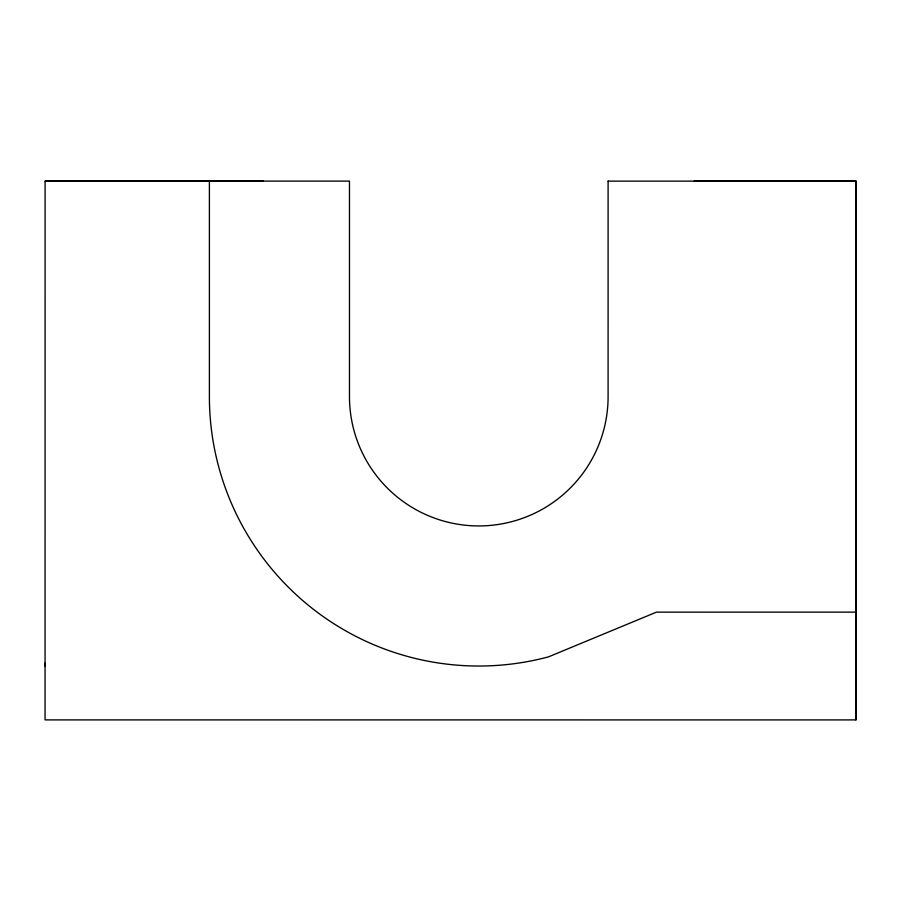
<?xml version="1.0" encoding="UTF-8"?>
<svg xmlns="http://www.w3.org/2000/svg" width="901" height="901" viewBox="0 0 901 901"><rect width="100%" height="100%" fill="white"/><g stroke="black" fill="none" stroke-linecap="round" stroke-linejoin="round"><path stroke-width="1.35" d="M608.107 181.135L855.95 181.135L855.939 719.91L45.061 719.899L45.095 181.101L349.475 181.112L349.475 396.631A129.305 129.305 0 0 0 478.791 525.936A129.305 129.305 0 0 0 608.096 396.631L608.107 181.112M45.061 666.03L45.05 665.997A52.99 52.99 0 0 1 45.129 663.046M45.095 181.101L263.34 181.169M694.209 181.169L855.837 181.09L855.939 612.128L656.435 612.151L548.518 656.852A269.399 269.399 0 0 1 209.392 396.631L209.392 181.112M855.849 181.112L855.939 719.91"/></g></svg>
